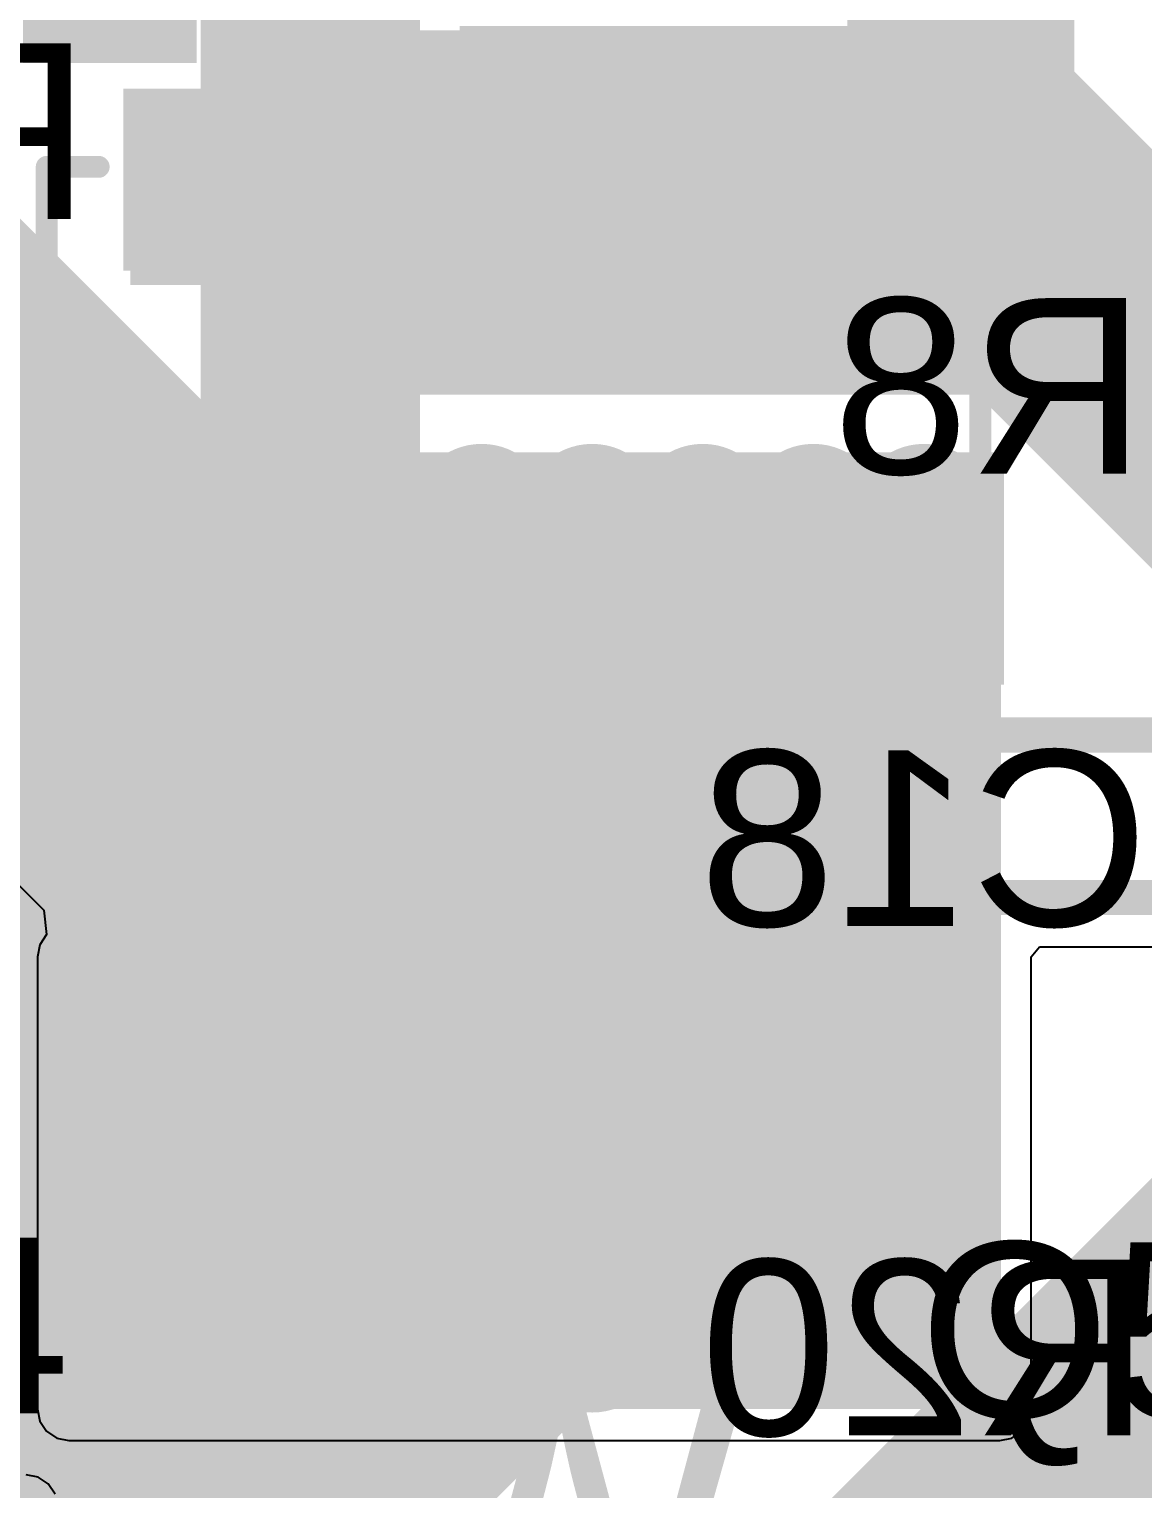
# Model space of a CAD drawing. Header units: millimetres. Extents: x -0.91 to 0.79, y -0.9 to 0.79.
# Drawn here: x 0.292 to 0.5456, y -0.6082 to -0.2757 of the extents above; entities that cross this region are included whole.
import ezdxf

# ---------------------------------------------------------------- set-up
doc = ezdxf.new("R2010")
doc.units = ezdxf.units.MM
doc.header["$MEASUREMENT"] = 0
for name, color, linetype in [('BottomLayer', 5, 'Continuous'), ('BottomOverlay', 54, 'Continuous'), ('BottomSolder', 6, 'Continuous'), ('TopLayer', 1, 'Continuous'), ('TopOverlay', 2, 'Continuous'), ('TopPaste', 8, 'Continuous'), ('TopSolder', 216, 'Continuous'), ('ViaHoleLayer', 16, 'Continuous')]:
    doc.layers.add(name, color=color, linetype=linetype)
doc.styles.add('Arial', font='', dxfattribs={"height": 0.2})
doc.styles.get('Arial').set_extended_font_data('Arial')

# ---------------------------------------------------------------- blocks, each defined once
blk = doc.blocks.new('PG_TDSON_8_34')
at = {"layer": 'TopLayer'}
for points in [[(-0.0329725, 0.0868111), (-0.0329725, -0.0868109), (0.1004801, -0.0868109), (0.1004801, 0.0868111)], [(0.13041345, 0.086811), (0.13041345, 0.063189), (0.09891735, 0.063189), (0.09891735, 0.086811)], [(-0.097933, 0.0848425), (-0.097933, 0.0651575), (-0.1313976, 0.0651575), (-0.1313976, 0.0848425)], [(0.13041345, 0.036811), (0.13041345, 0.013189), (0.09891735, 0.013189), (0.09891735, 0.036811)], [(-0.097933, 0.0348425), (-0.097933, 0.0151575), (-0.1313976, 0.0151575), (-0.1313976, 0.0348425)], [(0.13041345, -0.013189), (0.13041345, -0.036811), (0.09891735, -0.036811), (0.09891735, -0.013189)], [(-0.097933, -0.0151575), (-0.097933, -0.0348425), (-0.1313976, -0.0348425), (-0.1313976, -0.0151575)], [(-0.097933, -0.0651575), (-0.097933, -0.0848425), (-0.1313976, -0.0848425), (-0.1313976, -0.0651575)], [(0.13041345, -0.063189), (0.13041345, -0.086811), (0.09891735, -0.086811), (0.09891735, -0.063189)]]:
    blk.add_hatch(color=1, dxfattribs=at).paths.add_polyline_path(points)
at = {"layer": 'TopPaste'}
for points in [[(0.13041345, 0.086811), (0.13041345, 0.063189), (0.09891735, 0.063189), (0.09891735, 0.086811)], [(-0.097933, 0.0848425), (-0.097933, 0.0651575), (-0.1313976, 0.0651575), (-0.1313976, 0.0848425)], [(0.13041345, 0.036811), (0.13041345, 0.013189), (0.09891735, 0.013189), (0.09891735, 0.036811)], [(-0.097933, 0.0348425), (-0.097933, 0.0151575), (-0.1313976, 0.0151575), (-0.1313976, 0.0348425)], [(0.13041345, -0.013189), (0.13041345, -0.036811), (0.09891735, -0.036811), (0.09891735, -0.013189)], [(-0.097933, -0.0151575), (-0.097933, -0.0348425), (-0.1313976, -0.0348425), (-0.1313976, -0.0151575)], [(-0.097933, -0.0651575), (-0.097933, -0.0848425), (-0.1313976, -0.0848425), (-0.1313976, -0.0651575)], [(0.13041345, -0.063189), (0.13041345, -0.086811), (0.09891735, -0.086811), (0.09891735, -0.063189)]]:
    blk.add_hatch(color=8, dxfattribs=at).paths.add_polyline_path(points)
at = {"layer": 'TopSolder'}
h = blk.add_hatch(color=216, dxfattribs=at)
edge = h.paths.add_edge_path()
edge.add_arc((0.1004801, 0.0868111), 0.004, 0, 90)
edge.add_line((0.1004801, 0.0908111), (-0.0329725, 0.0908111))
edge.add_arc((-0.0329725, 0.0868111), 0.004, 90, 180)
edge.add_line((-0.03697250000000001, 0.0868111), (-0.03697250000000001, -0.0868109))
edge.add_arc((-0.0329725, -0.0868109), 0.004, 180, 270)
edge.add_line((-0.0329725, -0.0908109), (0.1004801, -0.0908109))
edge.add_arc((0.1004801, -0.0868109), 0.004, 270, 360)
edge.add_line((0.1044801, -0.0868109), (0.1044801, 0.0868111))
for points in [[(0.13441345, 0.090811), (0.13441345, 0.059189), (0.09491735, 0.059189), (0.09491735, 0.090811)], [(-0.093933, 0.0888425), (-0.093933, 0.0611575), (-0.1353976, 0.0611575), (-0.1353976, 0.0888425)], [(0.13441345, 0.040811), (0.13441345, 0.009189), (0.09491735, 0.009189), (0.09491735, 0.040811)], [(-0.093933, 0.0388425), (-0.093933, 0.0111575), (-0.1353976, 0.0111575), (-0.1353976, 0.0388425)], [(0.13441345, -0.009189), (0.13441345, -0.040811), (0.09491735, -0.040811), (0.09491735, -0.009189)], [(-0.093933, -0.0111575), (-0.093933, -0.0388425), (-0.1353976, -0.0388425), (-0.1353976, -0.0111575)], [(0.13441345, -0.059189), (0.13441345, -0.090811), (0.09491735, -0.090811), (0.09491735, -0.059189)], [(-0.093933, -0.0611575), (-0.093933, -0.0888425), (-0.1353976, -0.0888425), (-0.1353976, -0.0611575)]]:
    blk.add_hatch(color=216, dxfattribs=at).paths.add_polyline_path(points)
at = {"layer": 'TopOverlay', "const_width": 0.005}
for points in [[(-0.1175669, 0.0944882), (-0.1175669, 0.1062992)], [(0.117567, 0.1062992), (-0.1175669, 0.1062992)], [(0.117567, 0.0944882), (0.117567, 0.1062992)], [(-0.1424095, 0.070063), (-0.1424095, 0.080063)], [(-0.1374095, 0.075063), (-0.1424095, 0.080063)], [(-0.1424095, 0.070063), (-0.1374095, 0.075063)], [(-0.1175669, -0.1062992), (-0.1175669, -0.0944882)], [(0.117567, -0.1062992), (0.117567, -0.0944882)], [(0.117567, -0.1062992), (-0.1175669, -0.1062992)]]:
    blk.add_lwpolyline(points, dxfattribs=at)
at = {"layer": 'TopOverlay', "const_width": 0.0025}
for points in [[(-0.1188169, 0.1062992, 1), (-0.1163169, 0.1062992, 1)], [(-0.1188169, 0.1062992, 1), (-0.1163169, 0.1062992, 1)], [(0.116317, 0.1062992, 1), (0.118817, 0.1062992, 1)], [(0.116317, 0.1062992, 1), (0.118817, 0.1062992, 1)], [(-0.1188169, 0.0944882, 1), (-0.1163169, 0.0944882, 1)], [(0.116317, 0.0944882, 1), (0.118817, 0.0944882, 1)], [(-0.1436595, 0.080063, 1), (-0.1411595, 0.080063, 1)], [(-0.1436595, 0.080063, 1), (-0.1411595, 0.080063, 1)], [(-0.1386595, 0.075063, 1), (-0.1361595, 0.075063, 1)], [(-0.1386595, 0.075063, 1), (-0.1361595, 0.075063, 1)], [(-0.1436595, 0.070063, 1), (-0.1411595, 0.070063, 1)], [(-0.1436595, 0.070063, 1), (-0.1411595, 0.070063, 1)], [(-0.1188169, -0.0944882, 1), (-0.1163169, -0.0944882, 1)], [(0.116317, -0.0944882, 1), (0.118817, -0.0944882, 1)], [(-0.1188169, -0.1062992, 1), (-0.1163169, -0.1062992, 1)], [(-0.1188169, -0.1062992, 1), (-0.1163169, -0.1062992, 1)], [(0.116317, -0.1062992, 1), (0.118817, -0.1062992, 1)], [(0.116317, -0.1062992, 1), (0.118817, -0.1062992, 1)]]:
    blk.add_lwpolyline(points, format="xyb", close=True, dxfattribs=at)

msp = doc.modelspace()

# ---------------------------------------------------------------- hatches: boundary and pattern name
at = {"layer": 'BottomLayer'}
h = msp.add_hatch(color=5, dxfattribs=at)
edge = h.paths.add_edge_path()
edge.add_arc((0.3095, -0.269), 0.011811, 0, 360)
for points in [[(0.39, -0.358), (0.516, -0.358), (0.516, -0.275), (0.39, -0.275)], [(0.514, -0.4250001), (0.514, -0.3720787), (0.303, -0.3720787), (0.303, -0.4250001)], [(0.5130003, -0.59), (0.5130003, -0.4870002), (0.3010003, -0.4870002), (0.3010003, -0.59)]]:
    msp.add_hatch(color=5, dxfattribs=at).paths.add_polyline_path(points)
h = msp.add_hatch(color=5, dxfattribs=at)
edge = h.paths.add_edge_path()
edge.add_arc((0.4032, -0.291811), 0.011811, 0, 360)
h = msp.add_hatch(color=5, dxfattribs=at)
edge = h.paths.add_edge_path()
edge.add_arc((0.4532, -0.291811), 0.011811, 0, 360)
h = msp.add_hatch(color=5, dxfattribs=at)
edge = h.paths.add_edge_path()
edge.add_arc((0.5023574, -0.291811), 0.011811, 0, 360)
h = msp.add_hatch(color=5, dxfattribs=at)
edge = h.paths.add_edge_path()
edge.add_arc((0.4032, -0.317), 0.011811, 0, 360)
h = msp.add_hatch(color=5, dxfattribs=at)
edge = h.paths.add_edge_path()
edge.add_arc((0.4532, -0.317), 0.011811, 0, 360)
h = msp.add_hatch(color=5, dxfattribs=at)
edge = h.paths.add_edge_path()
edge.add_arc((0.5023574, -0.317), 0.011811, 0, 360)
h = msp.add_hatch(color=5, dxfattribs=at)
edge = h.paths.add_edge_path()
edge.add_arc((0.4032, -0.342189), 0.011811, 0, 360)
h = msp.add_hatch(color=5, dxfattribs=at)
edge = h.paths.add_edge_path()
edge.add_arc((0.4532, -0.342189), 0.011811, 0, 360)
h = msp.add_hatch(color=5, dxfattribs=at)
edge = h.paths.add_edge_path()
edge.add_arc((0.5023574, -0.342189), 0.011811, 0, 360)
h = msp.add_hatch(color=5, dxfattribs=at)
edge = h.paths.add_edge_path()
edge.add_arc((0.319433, -0.386), 0.011811, 0, 360)
h = msp.add_hatch(color=5, dxfattribs=at)
edge = h.paths.add_edge_path()
edge.add_arc((0.344622, -0.386), 0.011811, 0, 360)
h = msp.add_hatch(color=5, dxfattribs=at)
edge = h.paths.add_edge_path()
edge.add_arc((0.369811, -0.386), 0.011811, 0, 360)
h = msp.add_hatch(color=5, dxfattribs=at)
edge = h.paths.add_edge_path()
edge.add_arc((0.395, -0.386), 0.011811, 0, 360)
h = msp.add_hatch(color=5, dxfattribs=at)
edge = h.paths.add_edge_path()
edge.add_arc((0.420189, -0.386), 0.011811, 0, 360)
h = msp.add_hatch(color=5, dxfattribs=at)
edge = h.paths.add_edge_path()
edge.add_arc((0.445378, -0.386), 0.011811, 0, 360)
h = msp.add_hatch(color=5, dxfattribs=at)
edge = h.paths.add_edge_path()
edge.add_arc((0.470567, -0.386), 0.011811, 0, 360)
h = msp.add_hatch(color=5, dxfattribs=at)
edge = h.paths.add_edge_path()
edge.add_arc((0.495756, -0.386), 0.011811, 0, 360)
h = msp.add_hatch(color=5, dxfattribs=at)
edge = h.paths.add_edge_path()
edge.add_arc((0.319433, -0.411689), 0.011811, 0, 360)
h = msp.add_hatch(color=5, dxfattribs=at)
edge = h.paths.add_edge_path()
edge.add_arc((0.344622, -0.411689), 0.011811, 0, 360)
h = msp.add_hatch(color=5, dxfattribs=at)
edge = h.paths.add_edge_path()
edge.add_arc((0.369811, -0.411689), 0.011811, 0, 360)
h = msp.add_hatch(color=5, dxfattribs=at)
edge = h.paths.add_edge_path()
edge.add_arc((0.395, -0.411689), 0.011811, 0, 360)
h = msp.add_hatch(color=5, dxfattribs=at)
edge = h.paths.add_edge_path()
edge.add_arc((0.420189, -0.411689), 0.011811, 0, 360)
h = msp.add_hatch(color=5, dxfattribs=at)
edge = h.paths.add_edge_path()
edge.add_arc((0.445378, -0.411689), 0.011811, 0, 360)
h = msp.add_hatch(color=5, dxfattribs=at)
edge = h.paths.add_edge_path()
edge.add_arc((0.470567, -0.411689), 0.011811, 0, 360)
h = msp.add_hatch(color=5, dxfattribs=at)
edge = h.paths.add_edge_path()
edge.add_arc((0.495756, -0.411689), 0.011811, 0, 360)
h = msp.add_hatch(color=5, dxfattribs=at)
edge = h.paths.add_edge_path()
edge.add_arc((0.319433, -0.503689), 0.011811, 0, 360)
h = msp.add_hatch(color=5, dxfattribs=at)
edge = h.paths.add_edge_path()
edge.add_arc((0.344622, -0.503689), 0.011811, 0, 360)
h = msp.add_hatch(color=5, dxfattribs=at)
edge = h.paths.add_edge_path()
edge.add_arc((0.369811, -0.503689), 0.011811, 0, 360)
h = msp.add_hatch(color=5, dxfattribs=at)
edge = h.paths.add_edge_path()
edge.add_arc((0.395, -0.503689), 0.011811, 0, 360)
h = msp.add_hatch(color=5, dxfattribs=at)
edge = h.paths.add_edge_path()
edge.add_arc((0.420189, -0.503689), 0.011811, 0, 360)
h = msp.add_hatch(color=5, dxfattribs=at)
edge = h.paths.add_edge_path()
edge.add_arc((0.445378, -0.503689), 0.011811, 0, 360)
h = msp.add_hatch(color=5, dxfattribs=at)
edge = h.paths.add_edge_path()
edge.add_arc((0.470567, -0.503689), 0.011811, 0, 360)
h = msp.add_hatch(color=5, dxfattribs=at)
edge = h.paths.add_edge_path()
edge.add_arc((0.495756, -0.503689), 0.011811, 0, 360)
h = msp.add_hatch(color=5, dxfattribs=at)
edge = h.paths.add_edge_path()
edge.add_arc((0.319433, -0.5749724), 0.011811, 0, 360)
h = msp.add_hatch(color=5, dxfattribs=at)
edge = h.paths.add_edge_path()
edge.add_arc((0.344622, -0.5749724), 0.011811, 0, 360)
h = msp.add_hatch(color=5, dxfattribs=at)
edge = h.paths.add_edge_path()
edge.add_arc((0.369811, -0.5749724), 0.011811, 0, 360)
h = msp.add_hatch(color=5, dxfattribs=at)
edge = h.paths.add_edge_path()
edge.add_arc((0.395, -0.5749724), 0.011811, 0, 360)
h = msp.add_hatch(color=5, dxfattribs=at)
edge = h.paths.add_edge_path()
edge.add_arc((0.420189, -0.5749724), 0.011811, 0, 360)
at = {"layer": 'BottomSolder'}
h = msp.add_hatch(color=6, dxfattribs=at)
edge = h.paths.add_edge_path()
edge.add_arc((0.4032, -0.291811), 0.015811, 0, 360)
h = msp.add_hatch(color=6, dxfattribs=at)
edge = h.paths.add_edge_path()
edge.add_arc((0.4532, -0.291811), 0.015811, 0, 360)
h = msp.add_hatch(color=6, dxfattribs=at)
edge = h.paths.add_edge_path()
edge.add_arc((0.5023574, -0.291811), 0.015811, 0, 360)
h = msp.add_hatch(color=6, dxfattribs=at)
edge = h.paths.add_edge_path()
edge.add_arc((0.4032, -0.317), 0.015811, 0, 360)
h = msp.add_hatch(color=6, dxfattribs=at)
edge = h.paths.add_edge_path()
edge.add_arc((0.4532, -0.317), 0.015811, 0, 360)
h = msp.add_hatch(color=6, dxfattribs=at)
edge = h.paths.add_edge_path()
edge.add_arc((0.5023574, -0.317), 0.015811, 0, 360)
h = msp.add_hatch(color=6, dxfattribs=at)
edge = h.paths.add_edge_path()
edge.add_arc((0.4032, -0.342189), 0.015811, 0, 360)
h = msp.add_hatch(color=6, dxfattribs=at)
edge = h.paths.add_edge_path()
edge.add_arc((0.4532, -0.342189), 0.015811, 0, 360)
h = msp.add_hatch(color=6, dxfattribs=at)
edge = h.paths.add_edge_path()
edge.add_arc((0.5023574, -0.342189), 0.015811, 0, 360)
h = msp.add_hatch(color=6, dxfattribs=at)
edge = h.paths.add_edge_path()
edge.add_arc((0.319433, -0.386), 0.015811, 0, 360)
h = msp.add_hatch(color=6, dxfattribs=at)
edge = h.paths.add_edge_path()
edge.add_arc((0.344622, -0.386), 0.015811, 0, 360)
h = msp.add_hatch(color=6, dxfattribs=at)
edge = h.paths.add_edge_path()
edge.add_arc((0.369811, -0.386), 0.015811, 0, 360)
h = msp.add_hatch(color=6, dxfattribs=at)
edge = h.paths.add_edge_path()
edge.add_arc((0.395, -0.386), 0.015811, 0, 360)
h = msp.add_hatch(color=6, dxfattribs=at)
edge = h.paths.add_edge_path()
edge.add_arc((0.420189, -0.386), 0.015811, 0, 360)
h = msp.add_hatch(color=6, dxfattribs=at)
edge = h.paths.add_edge_path()
edge.add_arc((0.445378, -0.386), 0.015811, 0, 360)
h = msp.add_hatch(color=6, dxfattribs=at)
edge = h.paths.add_edge_path()
edge.add_arc((0.470567, -0.386), 0.015811, 0, 360)
h = msp.add_hatch(color=6, dxfattribs=at)
edge = h.paths.add_edge_path()
edge.add_arc((0.495756, -0.386), 0.015811, 0, 360)
h = msp.add_hatch(color=6, dxfattribs=at)
edge = h.paths.add_edge_path()
edge.add_arc((0.319433, -0.411689), 0.015811, 0, 360)
h = msp.add_hatch(color=6, dxfattribs=at)
edge = h.paths.add_edge_path()
edge.add_arc((0.344622, -0.411689), 0.015811, 0, 360)
h = msp.add_hatch(color=6, dxfattribs=at)
edge = h.paths.add_edge_path()
edge.add_arc((0.369811, -0.411689), 0.015811, 0, 360)
h = msp.add_hatch(color=6, dxfattribs=at)
edge = h.paths.add_edge_path()
edge.add_arc((0.395, -0.411689), 0.015811, 0, 360)
h = msp.add_hatch(color=6, dxfattribs=at)
edge = h.paths.add_edge_path()
edge.add_arc((0.420189, -0.411689), 0.015811, 0, 360)
h = msp.add_hatch(color=6, dxfattribs=at)
edge = h.paths.add_edge_path()
edge.add_arc((0.445378, -0.411689), 0.015811, 0, 360)
h = msp.add_hatch(color=6, dxfattribs=at)
edge = h.paths.add_edge_path()
edge.add_arc((0.470567, -0.411689), 0.015811, 0, 360)
h = msp.add_hatch(color=6, dxfattribs=at)
edge = h.paths.add_edge_path()
edge.add_arc((0.495756, -0.411689), 0.015811, 0, 360)
h = msp.add_hatch(color=6, dxfattribs=at)
edge = h.paths.add_edge_path()
edge.add_arc((0.319433, -0.503689), 0.015811, 0, 360)
h = msp.add_hatch(color=6, dxfattribs=at)
edge = h.paths.add_edge_path()
edge.add_arc((0.344622, -0.503689), 0.015811, 0, 360)
h = msp.add_hatch(color=6, dxfattribs=at)
edge = h.paths.add_edge_path()
edge.add_arc((0.369811, -0.503689), 0.015811, 0, 360)
h = msp.add_hatch(color=6, dxfattribs=at)
edge = h.paths.add_edge_path()
edge.add_arc((0.395, -0.503689), 0.015811, 0, 360)
h = msp.add_hatch(color=6, dxfattribs=at)
edge = h.paths.add_edge_path()
edge.add_arc((0.420189, -0.503689), 0.015811, 0, 360)
h = msp.add_hatch(color=6, dxfattribs=at)
edge = h.paths.add_edge_path()
edge.add_arc((0.445378, -0.503689), 0.015811, 0, 360)
h = msp.add_hatch(color=6, dxfattribs=at)
edge = h.paths.add_edge_path()
edge.add_arc((0.470567, -0.503689), 0.015811, 0, 360)
h = msp.add_hatch(color=6, dxfattribs=at)
edge = h.paths.add_edge_path()
edge.add_arc((0.495756, -0.503689), 0.015811, 0, 360)
h = msp.add_hatch(color=6, dxfattribs=at)
edge = h.paths.add_edge_path()
edge.add_arc((0.319433, -0.5749724), 0.015811, 0, 360)
h = msp.add_hatch(color=6, dxfattribs=at)
edge = h.paths.add_edge_path()
edge.add_arc((0.344622, -0.5749724), 0.015811, 0, 360)
h = msp.add_hatch(color=6, dxfattribs=at)
edge = h.paths.add_edge_path()
edge.add_arc((0.369811, -0.5749724), 0.015811, 0, 360)
h = msp.add_hatch(color=6, dxfattribs=at)
edge = h.paths.add_edge_path()
edge.add_arc((0.395, -0.5749724), 0.015811, 0, 360)
h = msp.add_hatch(color=6, dxfattribs=at)
edge = h.paths.add_edge_path()
edge.add_arc((0.420189, -0.5749724), 0.015811, 0, 360)
at = {"layer": 'TopLayer'}
for points in [[(0.2905673, -0.2834222), (0.3300787, -0.2834222), (0.3300787, -0.2313434), (0.2905673, -0.2313434)], [(0.4782787, -0.325), (0.5299999, -0.325), (0.5299999, -0.233), (0.4782787, -0.233)], [(0.5805996, -0.4315997), (0.628389, -0.3838103), (0.5122894, -0.2677107), (0.4645, -0.3155001)], [(0.3632787, -0.359), (0.5072787, -0.359), (0.5072787, -0.276), (0.3632787, -0.276)], [(0.315, -0.334), (0.355, -0.334), (0.355, -0.291), (0.315, -0.291)], [(0.3154999, -0.4174999), (0.3519998, -0.381), (0.2828743, -0.3118745), (0.2463744, -0.3483744)], [(0.268, -0.561), (0.5132786, -0.561), (0.5132786, -0.375), (0.268, -0.375)], [(0.6977399, -0.556), (0.6133701, -0.4716302), (0.3910003, -0.694), (0.4753701, -0.7783698)], [(0.4543694, -0.5543702), (0.3894997, -0.4895005), (0.1645002, -0.7145), (0.2293699, -0.7793697)], [(0.3697402, -0.5409999), (0.3213702, -0.4926299), (0.1345, -0.6795001), (0.18287, -0.7278701)]]:
    msp.add_hatch(color=1, dxfattribs=at).paths.add_polyline_path(points)
h = msp.add_hatch(color=1, dxfattribs=at)
edge = h.paths.add_edge_path()
edge.add_arc((0.3095, -0.269), 0.011811, 0, 360)
h = msp.add_hatch(color=1, dxfattribs=at)
edge = h.paths.add_edge_path()
edge.add_arc((0.4032, -0.291811), 0.011811, 0, 360)
h = msp.add_hatch(color=1, dxfattribs=at)
edge = h.paths.add_edge_path()
edge.add_arc((0.4532, -0.291811), 0.011811, 0, 360)
h = msp.add_hatch(color=1, dxfattribs=at)
edge = h.paths.add_edge_path()
edge.add_arc((0.5023574, -0.291811), 0.011811, 0, 360)
h = msp.add_hatch(color=1, dxfattribs=at)
edge = h.paths.add_edge_path()
edge.add_arc((0.4032, -0.317), 0.011811, 0, 360)
h = msp.add_hatch(color=1, dxfattribs=at)
edge = h.paths.add_edge_path()
edge.add_arc((0.4532, -0.317), 0.011811, 0, 360)
h = msp.add_hatch(color=1, dxfattribs=at)
edge = h.paths.add_edge_path()
edge.add_arc((0.5023574, -0.317), 0.011811, 0, 360)
h = msp.add_hatch(color=1, dxfattribs=at)
edge = h.paths.add_edge_path()
edge.add_arc((0.4032, -0.342189), 0.011811, 0, 360)
h = msp.add_hatch(color=1, dxfattribs=at)
edge = h.paths.add_edge_path()
edge.add_arc((0.4532, -0.342189), 0.011811, 0, 360)
h = msp.add_hatch(color=1, dxfattribs=at)
edge = h.paths.add_edge_path()
edge.add_arc((0.5023574, -0.342189), 0.011811, 0, 360)
h = msp.add_hatch(color=1, dxfattribs=at)
edge = h.paths.add_edge_path()
edge.add_arc((0.319433, -0.386), 0.011811, 0, 360)
h = msp.add_hatch(color=1, dxfattribs=at)
edge = h.paths.add_edge_path()
edge.add_arc((0.344622, -0.386), 0.011811, 0, 360)
h = msp.add_hatch(color=1, dxfattribs=at)
edge = h.paths.add_edge_path()
edge.add_arc((0.369811, -0.386), 0.011811, 0, 360)
h = msp.add_hatch(color=1, dxfattribs=at)
edge = h.paths.add_edge_path()
edge.add_arc((0.395, -0.386), 0.011811, 0, 360)
h = msp.add_hatch(color=1, dxfattribs=at)
edge = h.paths.add_edge_path()
edge.add_arc((0.420189, -0.386), 0.011811, 0, 360)
h = msp.add_hatch(color=1, dxfattribs=at)
edge = h.paths.add_edge_path()
edge.add_arc((0.445378, -0.386), 0.011811, 0, 360)
h = msp.add_hatch(color=1, dxfattribs=at)
edge = h.paths.add_edge_path()
edge.add_arc((0.470567, -0.386), 0.011811, 0, 360)
h = msp.add_hatch(color=1, dxfattribs=at)
edge = h.paths.add_edge_path()
edge.add_arc((0.495756, -0.386), 0.011811, 0, 360)
h = msp.add_hatch(color=1, dxfattribs=at)
edge = h.paths.add_edge_path()
edge.add_arc((0.319433, -0.411689), 0.011811, 0, 360)
h = msp.add_hatch(color=1, dxfattribs=at)
edge = h.paths.add_edge_path()
edge.add_arc((0.344622, -0.411689), 0.011811, 0, 360)
h = msp.add_hatch(color=1, dxfattribs=at)
edge = h.paths.add_edge_path()
edge.add_arc((0.369811, -0.411689), 0.011811, 0, 360)
h = msp.add_hatch(color=1, dxfattribs=at)
edge = h.paths.add_edge_path()
edge.add_arc((0.395, -0.411689), 0.011811, 0, 360)
h = msp.add_hatch(color=1, dxfattribs=at)
edge = h.paths.add_edge_path()
edge.add_arc((0.420189, -0.411689), 0.011811, 0, 360)
h = msp.add_hatch(color=1, dxfattribs=at)
edge = h.paths.add_edge_path()
edge.add_arc((0.445378, -0.411689), 0.011811, 0, 360)
h = msp.add_hatch(color=1, dxfattribs=at)
edge = h.paths.add_edge_path()
edge.add_arc((0.470567, -0.411689), 0.011811, 0, 360)
h = msp.add_hatch(color=1, dxfattribs=at)
edge = h.paths.add_edge_path()
edge.add_arc((0.495756, -0.411689), 0.011811, 0, 360)
h = msp.add_hatch(color=1, dxfattribs=at)
edge = h.paths.add_edge_path()
edge.add_arc((0.319433, -0.503689), 0.011811, 0, 360)
h = msp.add_hatch(color=1, dxfattribs=at)
edge = h.paths.add_edge_path()
edge.add_arc((0.344622, -0.503689), 0.011811, 0, 360)
h = msp.add_hatch(color=1, dxfattribs=at)
edge = h.paths.add_edge_path()
edge.add_arc((0.369811, -0.503689), 0.011811, 0, 360)
h = msp.add_hatch(color=1, dxfattribs=at)
edge = h.paths.add_edge_path()
edge.add_arc((0.395, -0.503689), 0.011811, 0, 360)
h = msp.add_hatch(color=1, dxfattribs=at)
edge = h.paths.add_edge_path()
edge.add_arc((0.420189, -0.503689), 0.011811, 0, 360)
h = msp.add_hatch(color=1, dxfattribs=at)
edge = h.paths.add_edge_path()
edge.add_arc((0.445378, -0.503689), 0.011811, 0, 360)
h = msp.add_hatch(color=1, dxfattribs=at)
edge = h.paths.add_edge_path()
edge.add_arc((0.470567, -0.503689), 0.011811, 0, 360)
h = msp.add_hatch(color=1, dxfattribs=at)
edge = h.paths.add_edge_path()
edge.add_arc((0.495756, -0.503689), 0.011811, 0, 360)
h = msp.add_hatch(color=1, dxfattribs=at)
edge = h.paths.add_edge_path()
edge.add_arc((0.319433, -0.5749724), 0.011811, 0, 360)
h = msp.add_hatch(color=1, dxfattribs=at)
edge = h.paths.add_edge_path()
edge.add_arc((0.344622, -0.5749724), 0.011811, 0, 360)
h = msp.add_hatch(color=1, dxfattribs=at)
edge = h.paths.add_edge_path()
edge.add_arc((0.369811, -0.5749724), 0.011811, 0, 360)
h = msp.add_hatch(color=1, dxfattribs=at)
edge = h.paths.add_edge_path()
edge.add_arc((0.395, -0.5749724), 0.011811, 0, 360)
h = msp.add_hatch(color=1, dxfattribs=at)
edge = h.paths.add_edge_path()
edge.add_arc((0.420189, -0.5749724), 0.011811, 0, 360)
at = {"layer": 'TopSolder'}
h = msp.add_hatch(color=216, dxfattribs=at)
edge = h.paths.add_edge_path()
edge.add_arc((0.4032, -0.291811), 0.015811, 0, 360)
h = msp.add_hatch(color=216, dxfattribs=at)
edge = h.paths.add_edge_path()
edge.add_arc((0.4532, -0.291811), 0.015811, 0, 360)
h = msp.add_hatch(color=216, dxfattribs=at)
edge = h.paths.add_edge_path()
edge.add_arc((0.5023574, -0.291811), 0.015811, 0, 360)
h = msp.add_hatch(color=216, dxfattribs=at)
edge = h.paths.add_edge_path()
edge.add_arc((0.4032, -0.317), 0.015811, 0, 360)
h = msp.add_hatch(color=216, dxfattribs=at)
edge = h.paths.add_edge_path()
edge.add_arc((0.4532, -0.317), 0.015811, 0, 360)
h = msp.add_hatch(color=216, dxfattribs=at)
edge = h.paths.add_edge_path()
edge.add_arc((0.5023574, -0.317), 0.015811, 0, 360)
h = msp.add_hatch(color=216, dxfattribs=at)
edge = h.paths.add_edge_path()
edge.add_arc((0.4032, -0.342189), 0.015811, 0, 360)
h = msp.add_hatch(color=216, dxfattribs=at)
edge = h.paths.add_edge_path()
edge.add_arc((0.4532, -0.342189), 0.015811, 0, 360)
h = msp.add_hatch(color=216, dxfattribs=at)
edge = h.paths.add_edge_path()
edge.add_arc((0.5023574, -0.342189), 0.015811, 0, 360)
h = msp.add_hatch(color=216, dxfattribs=at)
edge = h.paths.add_edge_path()
edge.add_arc((0.319433, -0.386), 0.015811, 0, 360)
h = msp.add_hatch(color=216, dxfattribs=at)
edge = h.paths.add_edge_path()
edge.add_arc((0.344622, -0.386), 0.015811, 0, 360)
h = msp.add_hatch(color=216, dxfattribs=at)
edge = h.paths.add_edge_path()
edge.add_arc((0.369811, -0.386), 0.015811, 0, 360)
h = msp.add_hatch(color=216, dxfattribs=at)
edge = h.paths.add_edge_path()
edge.add_arc((0.395, -0.386), 0.015811, 0, 360)
h = msp.add_hatch(color=216, dxfattribs=at)
edge = h.paths.add_edge_path()
edge.add_arc((0.420189, -0.386), 0.015811, 0, 360)
h = msp.add_hatch(color=216, dxfattribs=at)
edge = h.paths.add_edge_path()
edge.add_arc((0.445378, -0.386), 0.015811, 0, 360)
h = msp.add_hatch(color=216, dxfattribs=at)
edge = h.paths.add_edge_path()
edge.add_arc((0.470567, -0.386), 0.015811, 0, 360)
h = msp.add_hatch(color=216, dxfattribs=at)
edge = h.paths.add_edge_path()
edge.add_arc((0.495756, -0.386), 0.015811, 0, 360)
h = msp.add_hatch(color=216, dxfattribs=at)
edge = h.paths.add_edge_path()
edge.add_arc((0.319433, -0.411689), 0.015811, 0, 360)
h = msp.add_hatch(color=216, dxfattribs=at)
edge = h.paths.add_edge_path()
edge.add_arc((0.344622, -0.411689), 0.015811, 0, 360)
h = msp.add_hatch(color=216, dxfattribs=at)
edge = h.paths.add_edge_path()
edge.add_arc((0.369811, -0.411689), 0.015811, 0, 360)
h = msp.add_hatch(color=216, dxfattribs=at)
edge = h.paths.add_edge_path()
edge.add_arc((0.395, -0.411689), 0.015811, 0, 360)
h = msp.add_hatch(color=216, dxfattribs=at)
edge = h.paths.add_edge_path()
edge.add_arc((0.420189, -0.411689), 0.015811, 0, 360)
h = msp.add_hatch(color=216, dxfattribs=at)
edge = h.paths.add_edge_path()
edge.add_arc((0.445378, -0.411689), 0.015811, 0, 360)
h = msp.add_hatch(color=216, dxfattribs=at)
edge = h.paths.add_edge_path()
edge.add_arc((0.470567, -0.411689), 0.015811, 0, 360)
h = msp.add_hatch(color=216, dxfattribs=at)
edge = h.paths.add_edge_path()
edge.add_arc((0.495756, -0.411689), 0.015811, 0, 360)
h = msp.add_hatch(color=216, dxfattribs=at)
edge = h.paths.add_edge_path()
edge.add_arc((0.319433, -0.503689), 0.015811, 0, 360)
h = msp.add_hatch(color=216, dxfattribs=at)
edge = h.paths.add_edge_path()
edge.add_arc((0.344622, -0.503689), 0.015811, 0, 360)
h = msp.add_hatch(color=216, dxfattribs=at)
edge = h.paths.add_edge_path()
edge.add_arc((0.369811, -0.503689), 0.015811, 0, 360)
h = msp.add_hatch(color=216, dxfattribs=at)
edge = h.paths.add_edge_path()
edge.add_arc((0.395, -0.503689), 0.015811, 0, 360)
h = msp.add_hatch(color=216, dxfattribs=at)
edge = h.paths.add_edge_path()
edge.add_arc((0.420189, -0.503689), 0.015811, 0, 360)
h = msp.add_hatch(color=216, dxfattribs=at)
edge = h.paths.add_edge_path()
edge.add_arc((0.445378, -0.503689), 0.015811, 0, 360)
h = msp.add_hatch(color=216, dxfattribs=at)
edge = h.paths.add_edge_path()
edge.add_arc((0.470567, -0.503689), 0.015811, 0, 360)
h = msp.add_hatch(color=216, dxfattribs=at)
edge = h.paths.add_edge_path()
edge.add_arc((0.495756, -0.503689), 0.015811, 0, 360)
h = msp.add_hatch(color=216, dxfattribs=at)
edge = h.paths.add_edge_path()
edge.add_arc((0.319433, -0.5749724), 0.015811, 0, 360)
h = msp.add_hatch(color=216, dxfattribs=at)
edge = h.paths.add_edge_path()
edge.add_arc((0.344622, -0.5749724), 0.015811, 0, 360)
h = msp.add_hatch(color=216, dxfattribs=at)
edge = h.paths.add_edge_path()
edge.add_arc((0.369811, -0.5749724), 0.015811, 0, 360)
h = msp.add_hatch(color=216, dxfattribs=at)
edge = h.paths.add_edge_path()
edge.add_arc((0.395, -0.5749724), 0.015811, 0, 360)
h = msp.add_hatch(color=216, dxfattribs=at)
edge = h.paths.add_edge_path()
edge.add_arc((0.420189, -0.5749724), 0.015811, 0, 360)
at = {"layer": 'ViaHoleLayer'}
h = msp.add_hatch(color=16, dxfattribs=at)
edge = h.paths.add_edge_path()
edge.add_arc((0.4032, -0.291811), 0.0059055, 0, 360)
h = msp.add_hatch(color=16, dxfattribs=at)
edge = h.paths.add_edge_path()
edge.add_arc((0.4532, -0.291811), 0.0059055, 0, 360)
h = msp.add_hatch(color=16, dxfattribs=at)
edge = h.paths.add_edge_path()
edge.add_arc((0.5023574, -0.291811), 0.0059055, 0, 360)
h = msp.add_hatch(color=16, dxfattribs=at)
edge = h.paths.add_edge_path()
edge.add_arc((0.4032, -0.317), 0.0059055, 0, 360)
h = msp.add_hatch(color=16, dxfattribs=at)
edge = h.paths.add_edge_path()
edge.add_arc((0.4532, -0.317), 0.0059055, 0, 360)
h = msp.add_hatch(color=16, dxfattribs=at)
edge = h.paths.add_edge_path()
edge.add_arc((0.5023574, -0.317), 0.0059055, 0, 360)
h = msp.add_hatch(color=16, dxfattribs=at)
edge = h.paths.add_edge_path()
edge.add_arc((0.4032, -0.342189), 0.0059055, 0, 360)
h = msp.add_hatch(color=16, dxfattribs=at)
edge = h.paths.add_edge_path()
edge.add_arc((0.4532, -0.342189), 0.0059055, 0, 360)
h = msp.add_hatch(color=16, dxfattribs=at)
edge = h.paths.add_edge_path()
edge.add_arc((0.5023574, -0.342189), 0.0059055, 0, 360)
h = msp.add_hatch(color=16, dxfattribs=at)
edge = h.paths.add_edge_path()
edge.add_arc((0.319433, -0.386), 0.0059055, 0, 360)
h = msp.add_hatch(color=16, dxfattribs=at)
edge = h.paths.add_edge_path()
edge.add_arc((0.344622, -0.386), 0.0059055, 0, 360)
h = msp.add_hatch(color=16, dxfattribs=at)
edge = h.paths.add_edge_path()
edge.add_arc((0.369811, -0.386), 0.0059055, 0, 360)
h = msp.add_hatch(color=16, dxfattribs=at)
edge = h.paths.add_edge_path()
edge.add_arc((0.395, -0.386), 0.0059055, 0, 360)
h = msp.add_hatch(color=16, dxfattribs=at)
edge = h.paths.add_edge_path()
edge.add_arc((0.420189, -0.386), 0.0059055, 0, 360)
h = msp.add_hatch(color=16, dxfattribs=at)
edge = h.paths.add_edge_path()
edge.add_arc((0.445378, -0.386), 0.0059055, 0, 360)
h = msp.add_hatch(color=16, dxfattribs=at)
edge = h.paths.add_edge_path()
edge.add_arc((0.470567, -0.386), 0.0059055, 0, 360)
h = msp.add_hatch(color=16, dxfattribs=at)
edge = h.paths.add_edge_path()
edge.add_arc((0.495756, -0.386), 0.0059055, 0, 360)
h = msp.add_hatch(color=16, dxfattribs=at)
edge = h.paths.add_edge_path()
edge.add_arc((0.319433, -0.411689), 0.0059055, 0, 360)
h = msp.add_hatch(color=16, dxfattribs=at)
edge = h.paths.add_edge_path()
edge.add_arc((0.344622, -0.411689), 0.0059055, 0, 360)
h = msp.add_hatch(color=16, dxfattribs=at)
edge = h.paths.add_edge_path()
edge.add_arc((0.369811, -0.411689), 0.0059055, 0, 360)
h = msp.add_hatch(color=16, dxfattribs=at)
edge = h.paths.add_edge_path()
edge.add_arc((0.395, -0.411689), 0.0059055, 0, 360)
h = msp.add_hatch(color=16, dxfattribs=at)
edge = h.paths.add_edge_path()
edge.add_arc((0.420189, -0.411689), 0.0059055, 0, 360)
h = msp.add_hatch(color=16, dxfattribs=at)
edge = h.paths.add_edge_path()
edge.add_arc((0.445378, -0.411689), 0.0059055, 0, 360)
h = msp.add_hatch(color=16, dxfattribs=at)
edge = h.paths.add_edge_path()
edge.add_arc((0.470567, -0.411689), 0.0059055, 0, 360)
h = msp.add_hatch(color=16, dxfattribs=at)
edge = h.paths.add_edge_path()
edge.add_arc((0.495756, -0.411689), 0.0059055, 0, 360)
h = msp.add_hatch(color=16, dxfattribs=at)
edge = h.paths.add_edge_path()
edge.add_arc((0.319433, -0.503689), 0.0059055, 0, 360)
h = msp.add_hatch(color=16, dxfattribs=at)
edge = h.paths.add_edge_path()
edge.add_arc((0.344622, -0.503689), 0.0059055, 0, 360)
h = msp.add_hatch(color=16, dxfattribs=at)
edge = h.paths.add_edge_path()
edge.add_arc((0.369811, -0.503689), 0.0059055, 0, 360)
h = msp.add_hatch(color=16, dxfattribs=at)
edge = h.paths.add_edge_path()
edge.add_arc((0.395, -0.503689), 0.0059055, 0, 360)
h = msp.add_hatch(color=16, dxfattribs=at)
edge = h.paths.add_edge_path()
edge.add_arc((0.420189, -0.503689), 0.0059055, 0, 360)
h = msp.add_hatch(color=16, dxfattribs=at)
edge = h.paths.add_edge_path()
edge.add_arc((0.445378, -0.503689), 0.0059055, 0, 360)
h = msp.add_hatch(color=16, dxfattribs=at)
edge = h.paths.add_edge_path()
edge.add_arc((0.470567, -0.503689), 0.0059055, 0, 360)
h = msp.add_hatch(color=16, dxfattribs=at)
edge = h.paths.add_edge_path()
edge.add_arc((0.495756, -0.503689), 0.0059055, 0, 360)
h = msp.add_hatch(color=16, dxfattribs=at)
edge = h.paths.add_edge_path()
edge.add_arc((0.319433, -0.5749724), 0.0059055, 0, 360)
h = msp.add_hatch(color=16, dxfattribs=at)
edge = h.paths.add_edge_path()
edge.add_arc((0.344622, -0.5749724), 0.0059055, 0, 360)
h = msp.add_hatch(color=16, dxfattribs=at)
edge = h.paths.add_edge_path()
edge.add_arc((0.369811, -0.5749724), 0.0059055, 0, 360)
h = msp.add_hatch(color=16, dxfattribs=at)
edge = h.paths.add_edge_path()
edge.add_arc((0.395, -0.5749724), 0.0059055, 0, 360)
h = msp.add_hatch(color=16, dxfattribs=at)
edge = h.paths.add_edge_path()
edge.add_arc((0.420189, -0.5749724), 0.0059055, 0, 360)

# ---------------------------------------------------------------- linework, layer by layer
at = {"layer": 'BottomLayer'}
for p, q in [((0.2471372, -0.4282116), (0.2953015, -0.4763758)), ((0.2953015, -0.4763758), (0.2959536, -0.4819536)), ((0.2959536, -0.4819536), (0.2944065, -0.484269)), ((0.2944065, -0.484269), (0.2938632, -0.4870002)), ((0.5201374, -0.4870003), (0.5220124, -0.4847155)), ((0.5220124, -0.4847155), (0.5488629, -0.4847155)), ((0.2938632, -0.4870002), (0.2938632, -0.59)), ((0.5201374, -0.59), (0.5201374, -0.4870003)), ((0.2938632, -0.59), (0.2944065, -0.5927312)), ((0.5195941, -0.5927312), (0.5201374, -0.59)), ((0.2944065, -0.5927312), (0.2959536, -0.5950467)), ((0.518047, -0.5950467), (0.5195941, -0.5927312)), ((0.2959536, -0.5950467), (0.2982691, -0.5965938)), ((0.2982691, -0.5965938), (0.3010003, -0.5971371)), ((0.3010003, -0.5971371), (0.5130003, -0.5971371)), ((0.5130003, -0.5971371), (0.5157315, -0.5965938)), ((0.5157315, -0.5965938), (0.518047, -0.5950467)), ((0.2940207, -0.6054847), (0.2912895, -0.6049414)), ((0.2963362, -0.6070318), (0.2940207, -0.6054847)), ((0.2978833, -0.6093473), (0.2963362, -0.6070318))]:
    msp.add_line(p, q, dxfattribs=at)
for points, const_width in [([(0.3095, -0.269), (0.3095, -0.2235675)], 0.025), ([(0.356, -0.395), (0.356, -0.24)], 0.05), ([(0.257, -0.401), (0.2925, -0.4365)], 0.008), ([(0.2507868, -0.416), (0.3082868, -0.4735)], 0.008), ([(0.2925, -0.4365), (0.5680393, -0.4365)], 0.008), ([(0.3082868, -0.4735), (0.5740787, -0.4735)], 0.008)]:
    msp.add_lwpolyline(points, dxfattribs=dict(at, const_width=const_width))
for points, const_width in [([(0.30325, -0.269, 1), (0.31575, -0.269, 1)], 0.0125), ([(0.3435, -0.395, 1), (0.3685, -0.395, 1)], 0.025), ([(0.2905, -0.4365, 1), (0.2945, -0.4365, 1)], 0.004), ([(0.2905, -0.4365, 1), (0.2945, -0.4365, 1)], 0.004), ([(0.3062868, -0.4735, 1), (0.3102868, -0.4735, 1)], 0.004), ([(0.3062868, -0.4735, 1), (0.3102868, -0.4735, 1)], 0.004)]:
    msp.add_lwpolyline(points, format="xyb", close=True, dxfattribs=dict(at, const_width=const_width))
at = {"layer": 'TopLayer'}
for points, const_width in [([(0.347, -0.304), (0.347, -0.2023649)], 0.008), ([(0.3092794, -0.2687794), (0.3092794, -0.2399763)], 0.025), ([(0.4927787, -0.2815), (0.4927787, -0.2528)], 0.02), ([(0.3092794, -0.2687794), (0.3095, -0.269)], 0.025), ([(0.3272787, -0.3031102), (0.3331212, -0.2972677)], 0.008), ([(0.3331212, -0.2972677), (0.340011, -0.2972677)], 0.008), ([(0.3272787, -0.31), (0.3272787, -0.3031102)], 0.008), ([(0.3177787, -0.3885275), (0.3177787, -0.3885274)], 0.025), ([(0.3177787, -0.3885275), (0.3679999, -0.4387487)], 0.025), ([(0.353, -0.396), (0.353, -0.395)], 0.025), ([(0.3679999, -0.4387487), (0.368, -0.4387487)], 0.025), ([(0.368, -0.4387487), (0.3977651, -0.4685138)], 0.025), ([(0.368, -0.513), (0.368, -0.4387488)], 0.025), ([(0.3977651, -0.4685138), (0.4092787, -0.4685138)], 0.025), ([(0.368, -0.5575787), (0.368, -0.513)], 0.1), ([(0.4614651, -0.7075348), (0.5509999, -0.618)], 0.1)]:
    msp.add_lwpolyline(points, dxfattribs=dict(at, const_width=const_width))
for points, const_width in [([(0.3030294, -0.2687794, 1), (0.3155294, -0.2687794, 1)], 0.0125), ([(0.3030294, -0.2687794, 1), (0.3155294, -0.2687794, 1)], 0.0125), ([(0.30325, -0.269, 1), (0.31575, -0.269, 1)], 0.0125), ([(0.4877787, -0.2815, 1), (0.4977787, -0.2815, 1)], 0.01), ([(0.3311212, -0.2972677, 1), (0.3351212, -0.2972677, 1)], 0.004), ([(0.3311212, -0.2972677, 1), (0.3351212, -0.2972677, 1)], 0.004), ([(0.338011, -0.2972677, 1), (0.342011, -0.2972677, 1)], 0.004), ([(0.3252787, -0.3031102, 1), (0.3292787, -0.3031102, 1)], 0.004), ([(0.3252787, -0.3031102, 1), (0.3292787, -0.3031102, 1)], 0.004), ([(0.345, -0.304, 1), (0.349, -0.304, 1)], 0.004), ([(0.3252787, -0.31, 1), (0.3292787, -0.31, 1)], 0.004), ([(0.3115287, -0.3885274, 1), (0.3240287, -0.3885274, 1)], 0.0125), ([(0.3115287, -0.3885275, 1), (0.3240287, -0.3885275, 1)], 0.0125), ([(0.3115287, -0.3885275, 1), (0.3240287, -0.3885275, 1)], 0.0125), ([(0.34675, -0.395, 1), (0.35925, -0.395, 1)], 0.0125), ([(0.34675, -0.396, 1), (0.35925, -0.396, 1)], 0.0125), ([(0.3617499, -0.4387487, 1), (0.3742499, -0.4387487, 1)], 0.0125), ([(0.3617499, -0.4387487, 1), (0.3742499, -0.4387487, 1)], 0.0125), ([(0.36175, -0.4387487, 1), (0.37425, -0.4387487, 1)], 0.0125), ([(0.36175, -0.4387487, 1), (0.37425, -0.4387487, 1)], 0.0125), ([(0.36175, -0.4387488, 1), (0.37425, -0.4387488, 1)], 0.0125), ([(0.3915151, -0.4685138, 1), (0.4040151, -0.4685138, 1)], 0.0125), ([(0.3915151, -0.4685138, 1), (0.4040151, -0.4685138, 1)], 0.0125), ([(0.4030287, -0.4685138, 1), (0.4155287, -0.4685138, 1)], 0.0125), ([(0.343, -0.513, 1), (0.393, -0.513, 1)], 0.05), ([(0.36175, -0.513, 1), (0.37425, -0.513, 1)], 0.0125), ([(0.343, -0.5575787, 1), (0.393, -0.5575787, 1)], 0.05), ([(0.5259999, -0.618, 1), (0.5759999, -0.618, 1)], 0.05)]:
    msp.add_lwpolyline(points, format="xyb", close=True, dxfattribs=dict(at, const_width=const_width))

# ---------------------------------------------------------------- block references
at = {"rotation": 270}
msp.add_blockref('PG_TDSON_8_34', (0.4022787, -0.4246653), dxfattribs=at)

# ---------------------------------------------------------------- texts
at = {"layer": 'BottomOverlay', "style": 'Arial', "text_generation_flag": 2}
for s, p in [('R14', (0.3059838, -0.3189935)), ('R8', (0.5463225, -0.3769935)), ('C18', (0.5469838, -0.4799935)), ('R20', (0.5473161, -0.5959935))]:
    msp.add_text(s, height=0.04, dxfattribs=at).set_placement(p)
at = {"layer": 'TopOverlay', "style": 'Arial'}
for s, p in [('Q4', (0.2266775, -0.5909935)), ('Q5', (0.4946775, -0.5919935))]:
    msp.add_text(s, height=0.04, dxfattribs=at).set_placement(p)
msp.add_text('W', height=0.065, rotation=360, dxfattribs=at).set_placement((0.37, -0.6486927))

doc.saveas('drawing.dxf')
